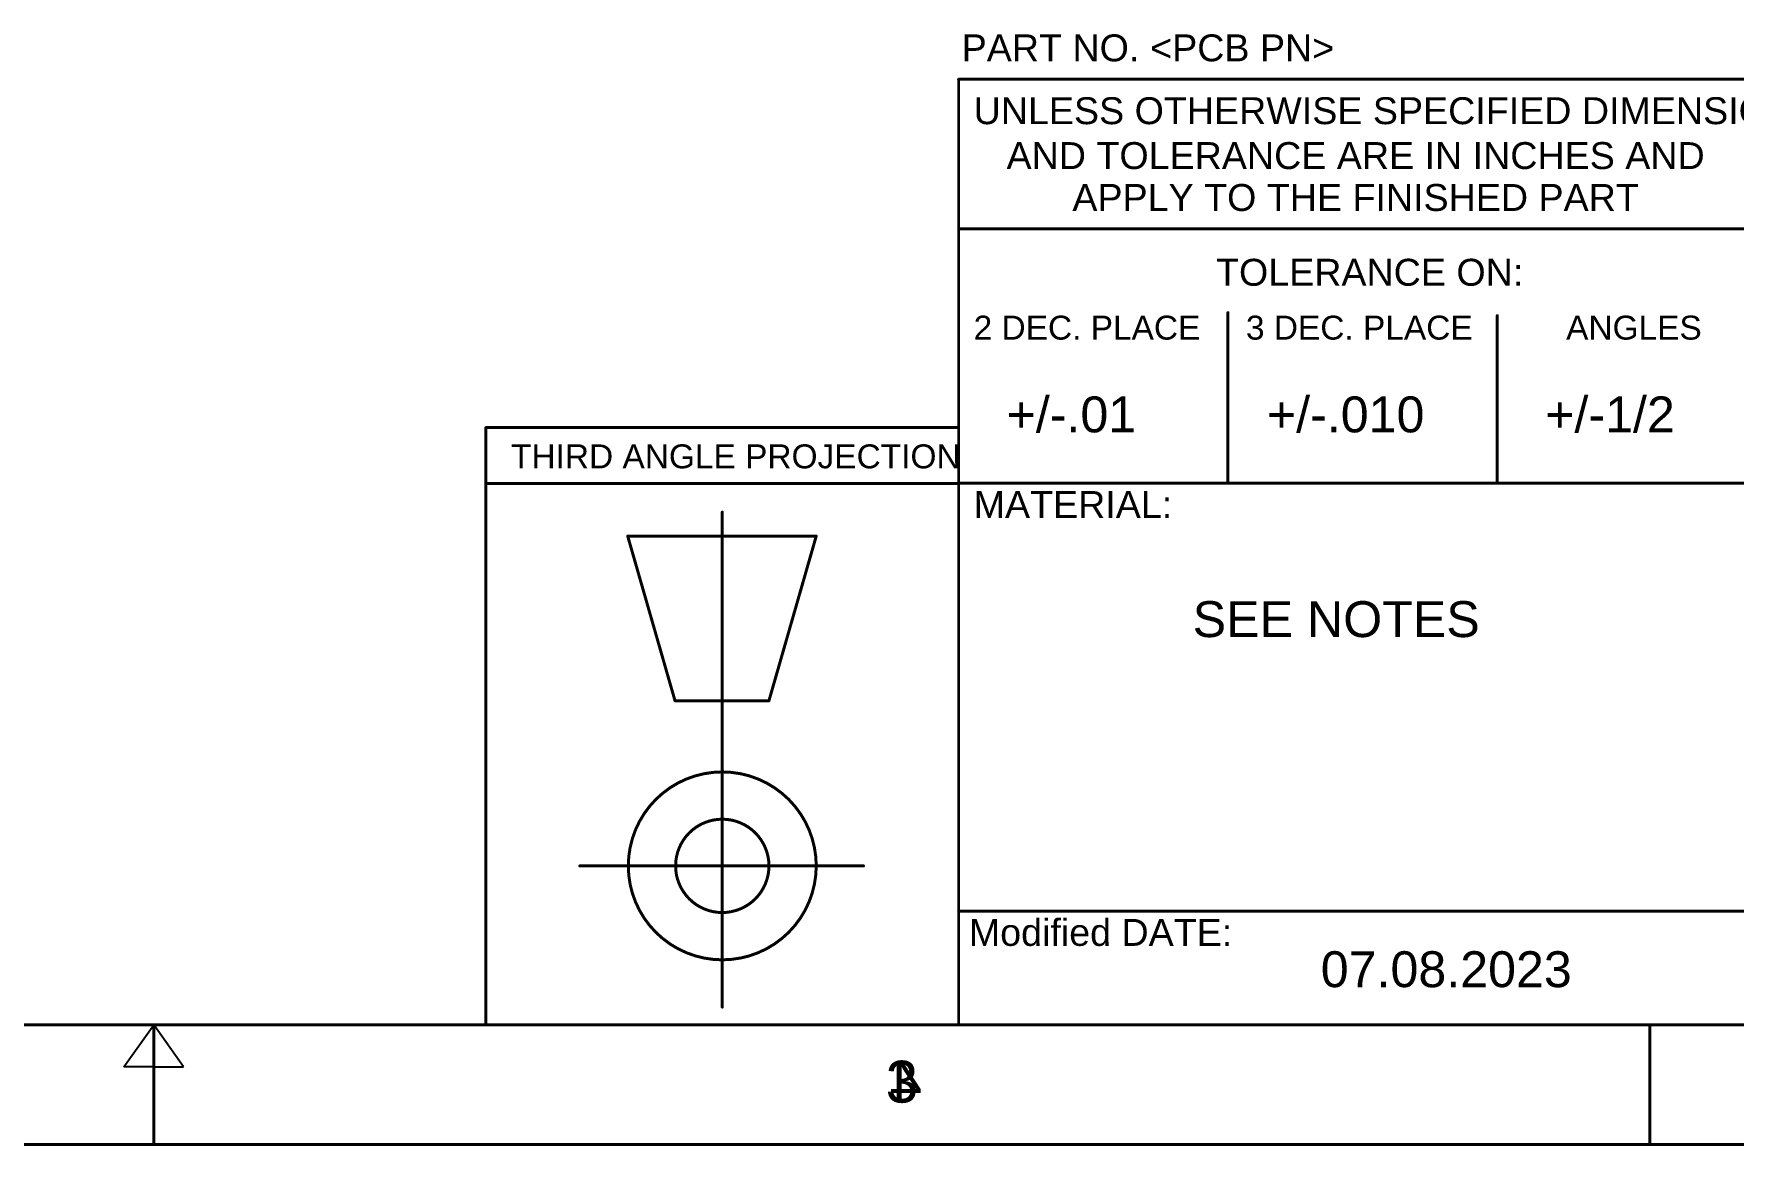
# Model space of a CAD drawing. Header units: inches. Extents: x -5.3 to 9.8, y -3.2 to 6.3.
# Drawn here: x 2.05 to 4.891, y -3.203 to -1.344 of the extents above; entities that cross this region are included whole.
import ezdxf

# ---------------------------------------------------------------- set-up
doc = ezdxf.new("R2010")
doc.units = ezdxf.units.IN
doc.header["$MEASUREMENT"] = 0
doc.layers.add('21_TITLE_BLOCK', color=56, linetype='Continuous')
doc.layers.add('22_TITLE_BLOCK_MIRRORED', color=56, linetype='Continuous')
doc.styles.add('Arial', font='', dxfattribs={"height": 0.2})
doc.styles.get('Arial').set_extended_font_data('Arial')

msp = doc.modelspace()

# ---------------------------------------------------------------- linework, layer by layer
at = {"layer": '21_TITLE_BLOCK'}
for p, q in [((2.2, -3.07), (2.25, -3)), ((2.3, -3.07), (2.25, -3)), ((2.25, -3), (2.25, -3.07)), ((2.25, -3), (2.25, -3.07)), ((2.25, -3.07), (2.2, -3.07)), ((2.25, -3.07), (2.3, -3.07))]:
    msp.add_line(p, q, dxfattribs=at)
at = {"layer": '21_TITLE_BLOCK', "const_width": 0.005}
for points in [[(3.595, -1.67), (3.595, -1.42)], [(3.595, -1.42), (4.945, -1.42)], [(3.595, -3), (3.595, -1.67)], [(3.595, -1.67), (4.945, -1.67)], [(4.045, -2.095), (4.045, -1.81)], [(4.495, -2.095), (4.495, -1.815)], [(2.805, -2.0954), (2.805, -2.0021)], [(2.805, -2.0021), (3.595, -2.0021)], [(2.805, -3), (2.805, -2.0954)], [(2.805, -2.0954), (3.593, -2.0954)], [(3.595, -2.095), (4.945, -2.095)], [(3.2, -2.9704), (3.2, -2.1434)], [(3.042, -2.1834), (3.357, -2.1834)], [(3.042, -2.1834), (3.121, -2.4584)], [(3.278, -2.4584), (3.357, -2.1834)], [(3.121, -2.4584), (3.278, -2.4584)], [(2.962, -2.7345), (3.436, -2.7344)], [(3.595, -2.81), (4.945, -2.81)], [(-5.05, -3), (9.55, -3)], [(2.25, -3.2), (2.25, -3)], [(4.75, -3.2), (4.75, -3)], [(-5.25, -3.2), (9.75, -3.2)]]:
    msp.add_lwpolyline(points, dxfattribs=at)
at = {"layer": '21_TITLE_BLOCK'}
for points, const_width in [([(3.5937, -1.42, 1), (3.5962, -1.42, 1)], 0.0025), ([(3.5937, -1.42, 1), (3.5962, -1.42, 1)], 0.0025), ([(3.5937, -1.67, 1), (3.5962, -1.67, 1)], 0.0025), ([(3.5937, -1.67, 1), (3.5962, -1.67, 1)], 0.0025), ([(3.5937, -1.67, 1), (3.5962, -1.67, 1)], 0.0025), ([(4.0437, -1.81, 1), (4.0462, -1.81, 1)], 0.0025), ([(4.4937, -1.815, 1), (4.4962, -1.815, 1)], 0.0025), ([(2.8037, -2.0021, 1), (2.8062, -2.0021, 1)], 0.0025), ([(2.8037, -2.0021, 1), (2.8062, -2.0021, 1)], 0.0025), ([(3.5937, -2.0021, 1), (3.5962, -2.0021, 1)], 0.0025), ([(2.8037, -2.0954, 1), (2.8062, -2.0954, 1)], 0.0025), ([(2.8037, -2.0954, 1), (2.8062, -2.0954, 1)], 0.0025), ([(2.8037, -2.0954, 1), (2.8062, -2.0954, 1)], 0.0025), ([(3.5917, -2.0954, 1), (3.5942, -2.0954, 1)], 0.0025), ([(3.5937, -2.095, 1), (3.5962, -2.095, 1)], 0.0025), ([(4.0437, -2.095, 1), (4.0462, -2.095, 1)], 0.0025), ([(4.4937, -2.095, 1), (4.4962, -2.095, 1)], 0.0025), ([(3.1987, -2.1434, 1), (3.2012, -2.1434, 1)], 0.0025), ([(3.0407, -2.1834, 1), (3.0432, -2.1834, 1)], 0.0025), ([(3.0407, -2.1834, 1), (3.0432, -2.1834, 1)], 0.0025), ([(3.3557, -2.1834, 1), (3.3582, -2.1834, 1)], 0.0025), ([(3.3557, -2.1834, 1), (3.3582, -2.1834, 1)], 0.0025), ([(3.1197, -2.4584, 1), (3.1222, -2.4584, 1)], 0.0025), ([(3.1197, -2.4584, 1), (3.1222, -2.4584, 1)], 0.0025), ([(3.2767, -2.4584, 1), (3.2792, -2.4584, 1)], 0.0025), ([(3.2767, -2.4584, 1), (3.2792, -2.4584, 1)], 0.0025), ([(3.357, -2.7344, 1), (3.043, -2.7344, 1)], 0.005), ([(3.278, -2.7344, 1), (3.122, -2.7344, 1)], 0.005), ([(2.9607, -2.7345, 1), (2.9632, -2.7345, 1)], 0.0025), ([(3.0417, -2.7344, 1), (3.0442, -2.7344, 1)], 0.0025), ([(3.1207, -2.7344, 1), (3.1232, -2.7344, 1)], 0.0025), ([(3.2767, -2.7344, 1), (3.2792, -2.7344, 1)], 0.0025), ([(3.3557, -2.7344, 1), (3.3582, -2.7344, 1)], 0.0025), ([(3.4347, -2.7344, 1), (3.4372, -2.7344, 1)], 0.0025), ([(3.5937, -2.81, 1), (3.5962, -2.81, 1)], 0.0025), ([(3.1987, -2.9704, 1), (3.2012, -2.9704, 1)], 0.0025), ([(2.2487, -3, 1), (2.2512, -3, 1)], 0.0025), ([(2.8037, -3, 1), (2.8062, -3, 1)], 0.0025), ([(3.5937, -3, 1), (3.5962, -3, 1)], 0.0025), ([(4.7487, -3, 1), (4.7512, -3, 1)], 0.0025), ([(2.2487, -3.2, 1), (2.2512, -3.2, 1)], 0.0025), ([(4.7487, -3.2, 1), (4.7512, -3.2, 1)], 0.0025)]:
    msp.add_lwpolyline(points, format="xyb", close=True, dxfattribs=dict(at, const_width=const_width))
at = {"layer": '22_TITLE_BLOCK_MIRRORED'}
for p, q in [((2.2, -3.07), (2.25, -3)), ((2.3, -3.07), (2.25, -3)), ((2.25, -3), (2.25, -3.07)), ((2.25, -3), (2.25, -3.07)), ((2.25, -3.07), (2.2, -3.07)), ((2.25, -3.07), (2.3, -3.07))]:
    msp.add_line(p, q, dxfattribs=at)
at = {"layer": '22_TITLE_BLOCK_MIRRORED', "const_width": 0.005}
for points in [[(-5.05, -3), (9.55, -3)], [(2.25, -3.2), (2.25, -3)], [(4.75, -3.2), (4.75, -3)], [(-5.25, -3.2), (9.75, -3.2)]]:
    msp.add_lwpolyline(points, dxfattribs=at)
at = {"layer": '22_TITLE_BLOCK_MIRRORED', "const_width": 0.0025}
for points in [[(2.2487, -3, 1), (2.2512, -3, 1)], [(4.7487, -3, 1), (4.7512, -3, 1)], [(2.2487, -3.2, 1), (2.2512, -3.2, 1)], [(4.7487, -3.2, 1), (4.7512, -3.2, 1)]]:
    msp.add_lwpolyline(points, format="xyb", close=True, dxfattribs=at)

# ---------------------------------------------------------------- texts
at = {"layer": '21_TITLE_BLOCK', "style": 'Arial'}
for s, height, p in [('PART NO.', 0.045, (3.6, -1.39)), ('UNLESS OTHERWISE SPECIFIED DIMENSIONS', 0.045, (3.62, -1.495)), ('AND TOLERANCE ARE IN INCHES AND', 0.045, (3.675, -1.57)), ('APPLY TO THE FINISHED PART', 0.045, (3.785, -1.64)), ('TOLERANCE ON:', 0.045, (4.025, -1.765)), ('2 DEC. PLACE', 0.04, (3.62, -1.855)), ('3 DEC. PLACE', 0.04, (4.075, -1.855)), ('ANGLES', 0.04, (4.61, -1.855)), ('+/-.010', 0.06, (4.11, -2.01)), ('+/-1/2', 0.06, (4.575, -2.01)), ('MATERIAL:', 0.045, (3.62, -2.1531)), ('SEE NOTES', 0.06, (3.986, -2.3521)), ('Modified DATE:', 0.045, (3.612, -2.8681)), ('07.08.2023', 0.06, (4.2, -2.9371)), ('3', 0.07, (3.473, -3.13))]:
    msp.add_text(s, height=height, dxfattribs=at).set_placement(p)
for s, height, p in [('<PCB PN>', 0.045, (3.915, -1.39)), ('+/-.01', 0.06, (3.675, -2.01)), ('THIRD ANGLE PROJECTION', 0.04, (2.847, -2.0701))]:
    msp.add_text(s, height=height, rotation=360, dxfattribs=at).set_placement(p)
at = {"layer": '22_TITLE_BLOCK_MIRRORED', "style": 'Arial', "text_generation_flag": 2}
msp.add_text('4', height=0.07, rotation=360, dxfattribs=at).set_placement((3.5337, -3.13))

doc.saveas('drawing.dxf')
